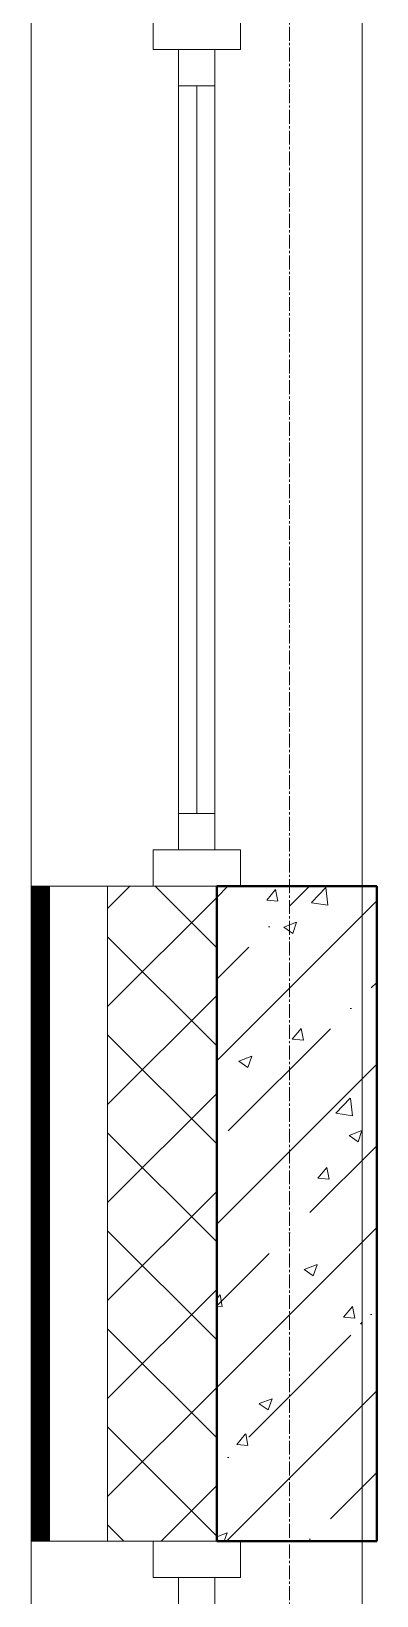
# Model space of a CAD drawing. Header units: millimetres. Extents: x 470010 to 1231400, y -134005 to 421770.
# Drawn here: x 508699 to 509174, y -103077 to -100927 of the extents above; entities that cross this region are included whole.
import ezdxf

# ---------------------------------------------------------------- set-up
doc = ezdxf.new("R2010")
doc.units = ezdxf.units.MM
doc.linetypes.add('CENTER2', pattern=[28.575, 19.05, -3.175, 3.175, -3.175])
doc.linetypes.add('HIDDEN2', pattern=[4.7625, 3.175, -1.5875])
for name, color, linetype, lineweight in [('A-Wall_Материал_Газоблок_Контур', 250, 'Continuous', 0), ('АР_Колонны', 70, 'Continuous', 30), ('АР_Окна', 4, 'Continuous', 5), ('АР_Стены ЖБ', 7, 'Continuous', 35), ('АР_Стены ПЕНОблок', 52, 'Continuous', 20), ('АР_Тонкая', 254, 'Continuous', 5), ('АР_Утеплитель', 31, 'Continuous', 0), ('АР_Штриховка', 8, 'Continuous', 0)]:
    doc.layers.add(name, color=color, linetype=linetype, lineweight=lineweight)
doc.layers.add('АР_Оси_РД_100', color=7, linetype='Continuous', lineweight=0, true_color=0x525252)

msp = doc.modelspace()

# ---------------------------------------------------------------- hatches: boundary and pattern name
at = {"layer": 'АР_Штриховка', "linetype": 'Continuous', "lineweight": 5, "true_color": 0x000000}
h = msp.add_hatch(dxfattribs=at)
h.set_pattern_fill('ANSI35', color=18, scale=25, style=0)
h.set_pattern_definition([(45, (509053.93, -143101.69), (-112.2532, 112.2532), []), (45, (509166.19, -143101.69), (-112.2532, 112.2532), [198.4375, -39.6875, 0, -39.6875])])
h.paths.add_polyline_path([(508953.932, -103001.687), (509173.932, -103001.687), (509173.932, -102101.687), (508953.932, -102101.687)], flags=0)

# ---------------------------------------------------------------- linework, layer by layer
at = {"layer": 'A-Wall_Материал_Газоблок_Контур', "color": 18, "linetype": 'Continuous', "lineweight": 0, "true_color": 0x000000}
for p, q in [((508698.932, -100901.687), (508698.932, -102101.687)), ((509153.932, -102101.687), (509153.932, -100901.687)), ((508698.932, -103001.687), (508698.932, -106301.687)), ((509153.932, -106301.687), (509153.932, -103001.687))]:
    msp.add_line(p, q, dxfattribs=at)
at = {"layer": 'АР_Колонны', "color": 18, "linetype": 'HIDDEN2', "lineweight": 25, "true_color": 0x000000}
for p, q in [((508953.932, -102101.687), (509173.932, -102101.687)), ((508953.932, -103001.687), (508953.932, -102101.687)), ((509173.932, -102101.687), (509173.932, -103001.687)), ((509173.932, -103001.687), (508953.932, -103001.687))]:
    msp.add_line(p, q, dxfattribs=at)
at = {"layer": 'АР_Колонны', "color": 18, "linetype": 'Continuous', "lineweight": 30, "true_color": 0x000000}
for p, q in [((509173.932, -102101.687), (508953.932, -102101.687)), ((508953.932, -102101.687), (508953.932, -103001.687)), ((509173.932, -103001.687), (509173.932, -102101.687)), ((508953.932, -103001.687), (509173.932, -103001.687))]:
    msp.add_line(p, q, dxfattribs=at)
at = {"layer": 'АР_Окна', "color": 18, "linetype": 'Continuous', "lineweight": 5, "true_color": 0x000000}
for p, q in [((508698.932, -100901.687), (508698.932, -102101.687)), ((509153.932, -100901.687), (509153.932, -102101.687)), ((508901.432, -101001.687), (508951.432, -101001.687)), ((508926.432, -101001.687), (508926.432, -102001.687)), ((508901.432, -102001.687), (508951.432, -102001.687)), ((508698.932, -103001.687), (508698.932, -106301.687)), ((509153.932, -103001.687), (509153.932, -106301.687))]:
    msp.add_line(p, q, dxfattribs=at)
for points in [[(508986.432, -100951.687), (508986.432, -100901.687), (508866.432, -100901.687), (508866.432, -100951.687)], [(508901.432, -100951.687), (508951.432, -100951.687), (508951.432, -102051.687), (508901.432, -102051.687)], [(508986.432, -102051.687), (508986.432, -102101.687), (508866.432, -102101.687), (508866.432, -102051.687)], [(508986.432, -103051.687), (508986.432, -103001.687), (508866.432, -103001.687), (508866.432, -103051.687)], [(508901.432, -103051.687), (508951.432, -103051.687), (508951.432, -106251.687), (508901.432, -106251.687)]]:
    msp.add_lwpolyline(points, close=True, dxfattribs=at)
at = {"layer": 'АР_Оси_РД_100', "linetype": 'CENTER2'}
msp.add_line((509053.933, -133315.052), (509053.933, -98801.687), dxfattribs=at)
at = {"layer": 'АР_Стены ЖБ', "color": 18, "linetype": 'Continuous', "lineweight": 40, "true_color": 0x000000}
for p, q in [((509173.932, -102101.687), (508953.932, -102101.687)), ((508953.932, -102101.687), (508953.932, -103001.687)), ((509173.932, -103001.687), (509173.932, -102101.687)), ((508953.932, -103001.687), (509173.932, -103001.687))]:
    msp.add_line(p, q, dxfattribs=at)
at = {"layer": 'АР_Стены ПЕНОблок', "color": 18, "linetype": 'Continuous', "lineweight": 20, "true_color": 0x000000}
for p, q in [((509153.932, -102101.687), (508953.932, -102101.687)), ((508953.932, -102101.687), (508953.932, -103001.687)), ((509153.932, -103001.687), (509153.932, -102101.687)), ((508953.932, -103001.687), (509153.932, -103001.687))]:
    msp.add_line(p, q, dxfattribs=at)
at = {"layer": 'АР_Тонкая', "color": 18, "linetype": 'Continuous', "lineweight": 5, "true_color": 0x000000}
for p, q in [((508723.932, -102101.687), (508698.932, -102101.687)), ((508698.932, -102101.687), (508698.932, -103001.687)), ((508803.932, -102101.687), (508723.932, -102101.687)), ((508723.932, -102101.687), (508723.932, -103001.687)), ((508723.932, -103001.687), (508723.932, -102101.687)), ((508803.932, -103001.687), (508803.932, -102101.687)), ((508698.932, -103001.687), (508723.932, -103001.687)), ((508723.932, -103001.687), (508803.932, -103001.687))]:
    msp.add_line(p, q, dxfattribs=at)
at = {"layer": 'АР_Утеплитель', "color": 18, "linetype": 'Continuous', "lineweight": 0, "true_color": 0x000000}
for p, q in [((508953.932, -102101.687), (508803.932, -102101.687)), ((508803.932, -102101.687), (508803.932, -103001.687)), ((508953.932, -103001.687), (508953.932, -102101.687)), ((508803.932, -103001.687), (508953.932, -103001.687))]:
    msp.add_line(p, q, dxfattribs=at)
at = {"layer": 'АР_Штриховка', "color": 18, "linetype": 'Continuous', "lineweight": 0, "true_color": 0x000000}
for p, q in [((508698.932, -102102.687), (508723.932, -102102.687)), ((508803.932, -102132.311), (508834.557, -102101.687)), ((508953.932, -102186.423), (508869.196, -102101.687)), ((508698.932, -102103.687), (508723.932, -102103.687)), ((508698.932, -102104.687), (508723.932, -102104.687)), ((508698.932, -102105.687), (508723.932, -102105.687)), ((508698.932, -102106.687), (508723.932, -102106.687)), ((508698.932, -102107.687), (508723.932, -102107.687)), ((508698.932, -102108.687), (508723.932, -102108.687)), ((508698.932, -102109.687), (508723.932, -102109.687)), ((508698.932, -102110.687), (508723.932, -102110.687)), ((508698.932, -102111.687), (508723.932, -102111.687)), ((508698.932, -102112.687), (508723.932, -102112.687)), ((508698.932, -102113.687), (508723.932, -102113.687)), ((508698.932, -102114.687), (508723.932, -102114.687)), ((508698.932, -102115.687), (508723.932, -102115.687)), ((508698.932, -102116.687), (508723.932, -102116.687)), ((508698.932, -102117.687), (508723.932, -102117.687)), ((508698.932, -102118.687), (508723.932, -102118.687)), ((508698.932, -102119.687), (508723.932, -102119.687)), ((508698.932, -102120.687), (508723.932, -102120.687)), ((508698.932, -102121.687), (508723.932, -102121.687)), ((508698.932, -102122.687), (508723.932, -102122.687)), ((508698.932, -102123.687), (508723.932, -102123.687)), ((508698.932, -102124.687), (508723.932, -102124.687)), ((508803.932, -102267.015), (508953.932, -102117.015)), ((509022.623, -102120.736), (509034.868, -102106.143)), ((509022.623, -102120.736), (509037.805, -102122.065)), ((509037.902, -102122.047), (509034.966, -102106.125)), ((509084.169, -102124.192), (509103.952, -102103.573)), ((509084.187, -102124.231), (509106.777, -102127.735)), ((509106.784, -102127.692), (509103.977, -102103.57)), ((508698.932, -102125.687), (508723.932, -102125.687)), ((508698.932, -102126.687), (508723.932, -102126.687)), ((508698.932, -102127.687), (508723.932, -102127.687)), ((508698.932, -102128.687), (508723.932, -102128.687)), ((508698.932, -102129.687), (508723.932, -102129.687)), ((508698.932, -102130.687), (508723.932, -102130.687)), ((508698.932, -102131.687), (508723.932, -102131.687)), ((508698.932, -102132.687), (508723.932, -102132.687)), ((508698.932, -102133.687), (508723.932, -102133.687)), ((508698.932, -102134.687), (508723.932, -102134.687)), ((508698.932, -102135.687), (508723.932, -102135.687)), ((508698.932, -102136.687), (508723.932, -102136.687)), ((508698.932, -102137.687), (508723.932, -102137.687)), ((508698.932, -102138.687), (508723.932, -102138.687)), ((508698.932, -102139.687), (508723.932, -102139.687)), ((508698.932, -102140.687), (508723.932, -102140.687)), ((508698.932, -102141.687), (508723.932, -102141.687)), ((508698.932, -102142.687), (508723.932, -102142.687)), ((508698.932, -102143.687), (508723.932, -102143.687)), ((508698.932, -102144.687), (508723.932, -102144.687)), ((508698.932, -102145.687), (508723.932, -102145.687)), ((508698.932, -102146.687), (508723.932, -102146.687)), ((508698.932, -102147.687), (508723.932, -102147.687)), ((508698.932, -102148.687), (508723.932, -102148.687)), ((508698.932, -102149.687), (508723.932, -102149.687)), ((508698.932, -102150.687), (508723.932, -102150.687)), ((508698.932, -102151.687), (508723.932, -102151.687)), ((508698.932, -102152.687), (508723.932, -102152.687)), ((508698.932, -102153.687), (508723.932, -102153.687)), ((508698.932, -102154.687), (508723.932, -102154.687)), ((508698.932, -102155.687), (508723.932, -102155.687)), ((508698.932, -102156.687), (508723.932, -102156.687)), ((508698.932, -102157.687), (508723.932, -102157.687)), ((508698.932, -102158.687), (508723.932, -102158.687)), ((508698.932, -102159.687), (508723.932, -102159.687)), ((508698.932, -102160.687), (508723.932, -102160.687)), ((508698.932, -102161.687), (508723.932, -102161.687)), ((508698.932, -102162.687), (508723.932, -102162.687)), ((508698.932, -102163.687), (508723.932, -102163.687)), ((508698.932, -102164.687), (508723.932, -102164.687)), ((508698.932, -102165.687), (508723.932, -102165.687)), ((508698.932, -102166.687), (508723.932, -102166.687)), ((508698.932, -102167.687), (508723.932, -102167.687)), ((509046.035, -102157.94), (509058.669, -102166.462)), ((509046.046, -102157.914), (509063.831, -102151.087)), ((509058.673, -102166.464), (509063.823, -102151.115)), ((508698.932, -102168.687), (508723.932, -102168.687)), ((508698.932, -102169.687), (508723.932, -102169.687)), ((508698.932, -102170.687), (508723.932, -102170.687)), ((508698.932, -102171.687), (508723.932, -102171.687)), ((508698.932, -102172.687), (508723.932, -102172.687)), ((508698.932, -102173.687), (508723.932, -102173.687)), ((508698.932, -102174.687), (508723.932, -102174.687)), ((508698.932, -102175.687), (508723.932, -102175.687)), ((508698.932, -102176.687), (508723.932, -102176.687)), ((508698.932, -102177.687), (508723.932, -102177.687)), ((508698.932, -102178.687), (508723.932, -102178.687)), ((508698.932, -102179.687), (508723.932, -102179.687)), ((508698.932, -102180.687), (508723.932, -102180.687)), ((508698.932, -102181.687), (508723.932, -102181.687)), ((508698.932, -102182.687), (508723.932, -102182.687)), ((508698.932, -102183.687), (508723.932, -102183.687)), ((508698.932, -102184.687), (508723.932, -102184.687)), ((508698.932, -102185.687), (508723.932, -102185.687)), ((508698.932, -102186.687), (508723.932, -102186.687)), ((508698.932, -102187.687), (508723.932, -102187.687)), ((508698.932, -102188.687), (508723.932, -102188.687)), ((508953.932, -102321.127), (508803.932, -102171.127)), ((508698.932, -102189.687), (508723.932, -102189.687)), ((508698.932, -102190.687), (508723.932, -102190.687)), ((508698.932, -102191.687), (508723.932, -102191.687)), ((508698.932, -102192.687), (508723.932, -102192.687)), ((508698.932, -102193.687), (508723.932, -102193.687)), ((508698.932, -102194.687), (508723.932, -102194.687)), ((508698.932, -102195.687), (508723.932, -102195.687)), ((508698.932, -102196.687), (508723.932, -102196.687)), ((508698.932, -102197.687), (508723.932, -102197.687)), ((508698.932, -102198.687), (508723.932, -102198.687)), ((508698.932, -102199.687), (508723.932, -102199.687)), ((508698.932, -102200.687), (508723.932, -102200.687)), ((508698.932, -102201.687), (508723.932, -102201.687)), ((508698.932, -102202.687), (508723.932, -102202.687)), ((508698.932, -102203.687), (508723.932, -102203.687)), ((508698.932, -102204.687), (508723.932, -102204.687)), ((508698.932, -102205.687), (508723.932, -102205.687)), ((508698.932, -102206.687), (508723.932, -102206.687)), ((508698.932, -102207.687), (508723.932, -102207.687)), ((508698.932, -102208.687), (508723.932, -102208.687)), ((508698.932, -102209.687), (508723.932, -102209.687)), ((508698.932, -102210.687), (508723.932, -102210.687)), ((508698.932, -102211.687), (508723.932, -102211.687)), ((508698.932, -102212.687), (508723.932, -102212.687)), ((508698.932, -102213.687), (508723.932, -102213.687)), ((508698.932, -102214.687), (508723.932, -102214.687)), ((508698.932, -102215.687), (508723.932, -102215.687)), ((508698.932, -102216.687), (508723.932, -102216.687)), ((508698.932, -102217.687), (508723.932, -102217.687)), ((508698.932, -102218.687), (508723.932, -102218.687)), ((508698.932, -102219.687), (508723.932, -102219.687)), ((508698.932, -102220.687), (508723.932, -102220.687)), ((508698.932, -102221.687), (508723.932, -102221.687)), ((508698.932, -102222.687), (508723.932, -102222.687)), ((508698.932, -102223.687), (508723.932, -102223.687)), ((508698.932, -102224.687), (508723.932, -102224.687)), ((508698.932, -102225.687), (508723.932, -102225.687)), ((508698.932, -102226.687), (508723.932, -102226.687)), ((508698.932, -102227.687), (508723.932, -102227.687)), ((508698.932, -102228.687), (508723.932, -102228.687)), ((508698.932, -102229.687), (508723.932, -102229.687)), ((508698.932, -102230.687), (508723.932, -102230.687)), ((508698.932, -102231.687), (508723.932, -102231.687)), ((508698.932, -102232.687), (508723.932, -102232.687)), ((508698.932, -102233.687), (508723.932, -102233.687)), ((508698.932, -102234.687), (508723.932, -102234.687)), ((508698.932, -102235.687), (508723.932, -102235.687)), ((508698.932, -102236.687), (508723.932, -102236.687)), ((508698.932, -102237.687), (508723.932, -102237.687)), ((508698.932, -102238.687), (508723.932, -102238.687)), ((508698.932, -102239.687), (508723.932, -102239.687)), ((508698.932, -102240.687), (508723.932, -102240.687)), ((508698.932, -102241.687), (508723.932, -102241.687)), ((508698.932, -102242.687), (508723.932, -102242.687)), ((508698.932, -102243.687), (508723.932, -102243.687)), ((508698.932, -102244.687), (508723.932, -102244.687)), ((508698.932, -102245.687), (508723.932, -102245.687)), ((508698.932, -102246.687), (508723.932, -102246.687)), ((508698.932, -102247.687), (508723.932, -102247.687)), ((508698.932, -102248.687), (508723.932, -102248.687)), ((508698.932, -102249.687), (508723.932, -102249.687)), ((508698.932, -102250.687), (508723.932, -102250.687)), ((508698.932, -102251.687), (508723.932, -102251.687)), ((508698.932, -102252.687), (508723.932, -102252.687)), ((508698.932, -102253.687), (508723.932, -102253.687)), ((508803.932, -102401.719), (508953.932, -102251.719)), ((508698.932, -102254.687), (508723.932, -102254.687)), ((508698.932, -102255.687), (508723.932, -102255.687)), ((508698.932, -102256.687), (508723.932, -102256.687)), ((508698.932, -102257.687), (508723.932, -102257.687)), ((508698.932, -102258.687), (508723.932, -102258.687)), ((508698.932, -102259.687), (508723.932, -102259.687)), ((508698.932, -102260.687), (508723.932, -102260.687)), ((508698.932, -102261.687), (508723.932, -102261.687)), ((508698.932, -102262.687), (508723.932, -102262.687)), ((508698.932, -102263.687), (508723.932, -102263.687)), ((508698.932, -102264.687), (508723.932, -102264.687)), ((508698.932, -102265.687), (508723.932, -102265.687)), ((508698.932, -102266.687), (508723.932, -102266.687)), ((508698.932, -102267.687), (508723.932, -102267.687)), ((508698.932, -102268.687), (508723.932, -102268.687)), ((508698.932, -102269.687), (508723.932, -102269.687)), ((508698.932, -102270.687), (508723.932, -102270.687)), ((508698.932, -102271.687), (508723.932, -102271.687)), ((508698.932, -102272.687), (508723.932, -102272.687)), ((508698.932, -102273.687), (508723.932, -102273.687)), ((508698.932, -102274.687), (508723.932, -102274.687)), ((508698.932, -102275.687), (508723.932, -102275.687)), ((508698.932, -102276.687), (508723.932, -102276.687)), ((508698.932, -102277.687), (508723.932, -102277.687)), ((508698.932, -102278.687), (508723.932, -102278.687)), ((508698.932, -102279.687), (508723.932, -102279.687)), ((508698.932, -102280.687), (508723.932, -102280.687)), ((508698.932, -102281.687), (508723.932, -102281.687)), ((508698.932, -102282.687), (508723.932, -102282.687)), ((508698.932, -102283.687), (508723.932, -102283.687)), ((508698.932, -102284.687), (508723.932, -102284.687)), ((508698.932, -102285.687), (508723.932, -102285.687)), ((508698.932, -102286.687), (508723.932, -102286.687)), ((508698.932, -102287.687), (508723.932, -102287.687)), ((508698.932, -102288.687), (508723.932, -102288.687)), ((508698.932, -102289.687), (508723.932, -102289.687)), ((508698.932, -102290.687), (508723.932, -102290.687)), ((508698.932, -102291.687), (508723.932, -102291.687)), ((508698.932, -102292.687), (508723.932, -102292.687)), ((508698.932, -102293.687), (508723.932, -102293.687)), ((508698.932, -102294.687), (508723.932, -102294.687)), ((508698.932, -102295.687), (508723.932, -102295.687)), ((508698.932, -102296.687), (508723.932, -102296.687)), ((508698.932, -102297.687), (508723.932, -102297.687)), ((508698.932, -102298.687), (508723.932, -102298.687)), ((508698.932, -102299.687), (508723.932, -102299.687)), ((508698.932, -102300.687), (508723.932, -102300.687)), ((508698.932, -102301.687), (508723.932, -102301.687)), ((508698.932, -102302.687), (508723.932, -102302.687)), ((508698.932, -102303.687), (508723.932, -102303.687)), ((508698.932, -102304.687), (508723.932, -102304.687)), ((508698.932, -102305.687), (508723.932, -102305.687)), ((508698.932, -102306.687), (508723.932, -102306.687)), ((508698.932, -102307.687), (508723.932, -102307.687)), ((508698.932, -102308.687), (508723.932, -102308.687)), ((508698.932, -102309.687), (508723.932, -102309.687)), ((508698.932, -102310.687), (508723.932, -102310.687)), ((508698.932, -102311.687), (508723.932, -102311.687)), ((508698.932, -102312.687), (508723.932, -102312.687)), ((508698.932, -102313.687), (508723.932, -102313.687)), ((508698.932, -102314.687), (508723.932, -102314.687)), ((508698.932, -102315.687), (508723.932, -102315.687)), ((508698.932, -102316.687), (508723.932, -102316.687)), ((508698.932, -102317.687), (508723.932, -102317.687)), ((508953.932, -102455.83), (508803.932, -102305.83)), ((509057.866, -102311.793), (509070.111, -102297.2)), ((509057.866, -102311.793), (509073.048, -102313.122)), ((509073.145, -102313.104), (509070.208, -102297.182)), ((508698.932, -102318.687), (508723.932, -102318.687)), ((508698.932, -102319.687), (508723.932, -102319.687)), ((508698.932, -102320.687), (508723.932, -102320.687)), ((508698.932, -102321.687), (508723.932, -102321.687)), ((508698.932, -102322.687), (508723.932, -102322.687)), ((508698.932, -102323.687), (508723.932, -102323.687)), ((508698.932, -102324.687), (508723.932, -102324.687)), ((508698.932, -102325.687), (508723.932, -102325.687)), ((508698.932, -102326.687), (508723.932, -102326.687)), ((508698.932, -102327.687), (508723.932, -102327.687)), ((508698.932, -102328.687), (508723.932, -102328.687)), ((508698.932, -102329.687), (508723.932, -102329.687)), ((508698.932, -102330.687), (508723.932, -102330.687)), ((508698.932, -102331.687), (508723.932, -102331.687)), ((508698.932, -102332.687), (508723.932, -102332.687)), ((508698.932, -102333.687), (508723.932, -102333.687)), ((508698.932, -102334.687), (508723.932, -102334.687)), ((508698.932, -102335.687), (508723.932, -102335.687)), ((508698.932, -102336.687), (508723.932, -102336.687)), ((508698.932, -102337.687), (508723.932, -102337.687)), ((508698.932, -102338.687), (508723.932, -102338.687)), ((508698.932, -102339.687), (508723.932, -102339.687)), ((508984.244, -102342.102), (509002.029, -102335.275)), ((508996.871, -102350.652), (509002.021, -102335.303)), ((508698.932, -102340.687), (508723.932, -102340.687)), ((508698.932, -102341.687), (508723.932, -102341.687)), ((508698.932, -102342.687), (508723.932, -102342.687)), ((508698.932, -102343.687), (508723.932, -102343.687)), ((508698.932, -102344.687), (508723.932, -102344.687)), ((508698.932, -102345.687), (508723.932, -102345.687)), ((508698.932, -102346.687), (508723.932, -102346.687)), ((508698.932, -102347.687), (508723.932, -102347.687)), ((508698.932, -102348.687), (508723.932, -102348.687)), ((508698.932, -102349.687), (508723.932, -102349.687)), ((508698.932, -102350.687), (508723.932, -102350.687)), ((508698.932, -102351.687), (508723.932, -102351.687)), ((508698.932, -102352.687), (508723.932, -102352.687)), ((508698.932, -102353.687), (508723.932, -102353.687)), ((508698.932, -102354.687), (508723.932, -102354.687)), ((508698.932, -102355.687), (508723.932, -102355.687)), ((508698.932, -102356.687), (508723.932, -102356.687)), ((508698.932, -102357.687), (508723.932, -102357.687)), ((508698.932, -102358.687), (508723.932, -102358.687)), ((508698.932, -102359.687), (508723.932, -102359.687)), ((508698.932, -102360.687), (508723.932, -102360.687)), ((508984.233, -102342.128), (508996.867, -102350.65)), ((508698.932, -102361.687), (508723.932, -102361.687)), ((508698.932, -102362.687), (508723.932, -102362.687)), ((508698.932, -102363.687), (508723.932, -102363.687)), ((508698.932, -102364.687), (508723.932, -102364.687)), ((508698.932, -102365.687), (508723.932, -102365.687)), ((508698.932, -102366.687), (508723.932, -102366.687)), ((508698.932, -102367.687), (508723.932, -102367.687)), ((508698.932, -102368.687), (508723.932, -102368.687)), ((508698.932, -102369.687), (508723.932, -102369.687)), ((508698.932, -102370.687), (508723.932, -102370.687)), ((508698.932, -102371.687), (508723.932, -102371.687)), ((508698.932, -102372.687), (508723.932, -102372.687)), ((508698.932, -102373.687), (508723.932, -102373.687)), ((508698.932, -102374.687), (508723.932, -102374.687)), ((508698.932, -102375.687), (508723.932, -102375.687)), ((508698.932, -102376.687), (508723.932, -102376.687)), ((508698.932, -102377.687), (508723.932, -102377.687)), ((508698.932, -102378.687), (508723.932, -102378.687)), ((508698.932, -102379.687), (508723.932, -102379.687)), ((508698.932, -102380.687), (508723.932, -102380.687)), ((508698.932, -102381.687), (508723.932, -102381.687)), ((508698.932, -102382.687), (508723.932, -102382.687)), ((508698.932, -102383.687), (508723.932, -102383.687)), ((508698.932, -102384.687), (508723.932, -102384.687)), ((508698.932, -102385.687), (508723.932, -102385.687)), ((508698.932, -102386.687), (508723.932, -102386.687)), ((508698.932, -102387.687), (508723.932, -102387.687)), ((508698.932, -102388.687), (508723.932, -102388.687)), ((508698.932, -102389.687), (508723.932, -102389.687)), ((508698.932, -102390.687), (508723.932, -102390.687)), ((508698.932, -102391.687), (508723.932, -102391.687)), ((508698.932, -102392.687), (508723.932, -102392.687)), ((508698.932, -102393.687), (508723.932, -102393.687)), ((508698.932, -102394.687), (508723.932, -102394.687)), ((508698.932, -102395.687), (508723.932, -102395.687)), ((508698.932, -102396.687), (508723.932, -102396.687)), ((508698.932, -102397.687), (508723.932, -102397.687)), ((508698.932, -102398.687), (508723.932, -102398.687)), ((508698.932, -102399.687), (508723.932, -102399.687)), ((508698.932, -102400.687), (508723.932, -102400.687)), ((508698.932, -102401.687), (508723.932, -102401.687)), ((508698.932, -102402.687), (508723.932, -102402.687)), ((508698.932, -102403.687), (508723.932, -102403.687)), ((508803.932, -102536.423), (508953.932, -102386.423)), ((509117.843, -102413.66), (509137.627, -102393.041)), ((509140.458, -102417.161), (509137.652, -102393.038)), ((508698.932, -102404.687), (508723.932, -102404.687)), ((508698.932, -102405.687), (508723.932, -102405.687)), ((508698.932, -102406.687), (508723.932, -102406.687)), ((508698.932, -102407.687), (508723.932, -102407.687)), ((508698.932, -102408.687), (508723.932, -102408.687)), ((508698.932, -102409.687), (508723.932, -102409.687)), ((508698.932, -102410.687), (508723.932, -102410.687)), ((508698.932, -102411.687), (508723.932, -102411.687)), ((508698.932, -102412.687), (508723.932, -102412.687)), ((508698.932, -102413.687), (508723.932, -102413.687)), ((508698.932, -102414.687), (508723.932, -102414.687)), ((508698.932, -102415.687), (508723.932, -102415.687)), ((508698.932, -102416.687), (508723.932, -102416.687)), ((508698.932, -102417.687), (508723.932, -102417.687)), ((508698.932, -102418.687), (508723.932, -102418.687)), ((508698.932, -102419.687), (508723.932, -102419.687)), ((508698.932, -102420.687), (508723.932, -102420.687)), ((508698.932, -102421.687), (508723.932, -102421.687)), ((508698.932, -102422.687), (508723.932, -102422.687)), ((508698.932, -102423.687), (508723.932, -102423.687)), ((508698.932, -102424.687), (508723.932, -102424.687)), ((508698.932, -102425.687), (508723.932, -102425.687)), ((509117.862, -102413.699), (509140.452, -102417.203)), ((508698.932, -102426.687), (508723.932, -102426.687)), ((508698.932, -102427.687), (508723.932, -102427.687)), ((508698.932, -102428.687), (508723.932, -102428.687)), ((508698.932, -102429.687), (508723.932, -102429.687)), ((508698.932, -102430.687), (508723.932, -102430.687)), ((508698.932, -102431.687), (508723.932, -102431.687)), ((508698.932, -102432.687), (508723.932, -102432.687)), ((508698.932, -102433.687), (508723.932, -102433.687)), ((508698.932, -102434.687), (508723.932, -102434.687)), ((508698.932, -102435.687), (508723.932, -102435.687)), ((508698.932, -102436.687), (508723.932, -102436.687)), ((508698.932, -102437.687), (508723.932, -102437.687)), ((508698.932, -102438.687), (508723.932, -102438.687)), ((508698.932, -102439.687), (508723.932, -102439.687)), ((508698.932, -102440.687), (508723.932, -102440.687)), ((508698.932, -102441.687), (508723.932, -102441.687)), ((508698.932, -102442.687), (508723.932, -102442.687)), ((508698.932, -102443.687), (508723.932, -102443.687)), ((508698.932, -102444.687), (508723.932, -102444.687)), ((508698.932, -102445.687), (508723.932, -102445.687)), ((508698.932, -102446.687), (508723.932, -102446.687)), ((508953.932, -102590.534), (508803.932, -102440.534)), ((509135.847, -102444.393), (509148.481, -102452.916)), ((509135.859, -102444.367), (509153.643, -102437.54)), ((509148.485, -102452.917), (509153.635, -102437.568)), ((508698.932, -102447.687), (508723.932, -102447.687)), ((508698.932, -102448.687), (508723.932, -102448.687)), ((508698.932, -102449.687), (508723.932, -102449.687)), ((508698.932, -102450.687), (508723.932, -102450.687)), ((508698.932, -102451.687), (508723.932, -102451.687)), ((508698.932, -102452.687), (508723.932, -102452.687)), ((508698.932, -102453.687), (508723.932, -102453.687)), ((508698.932, -102454.687), (508723.932, -102454.687)), ((508698.932, -102455.687), (508723.932, -102455.687)), ((508698.932, -102456.687), (508723.932, -102456.687)), ((508698.932, -102457.687), (508723.932, -102457.687)), ((508698.932, -102458.687), (508723.932, -102458.687)), ((508698.932, -102459.687), (508723.932, -102459.687)), ((508698.932, -102460.687), (508723.932, -102460.687)), ((508698.932, -102461.687), (508723.932, -102461.687)), ((508698.932, -102462.687), (508723.932, -102462.687)), ((508698.932, -102463.687), (508723.932, -102463.687)), ((508698.932, -102464.687), (508723.932, -102464.687)), ((508698.932, -102465.687), (508723.932, -102465.687)), ((508698.932, -102466.687), (508723.932, -102466.687)), ((508698.932, -102467.687), (508723.932, -102467.687)), ((508698.932, -102468.687), (508723.932, -102468.687)), ((508698.932, -102469.687), (508723.932, -102469.687)), ((508698.932, -102470.687), (508723.932, -102470.687)), ((508698.932, -102471.687), (508723.932, -102471.687)), ((508698.932, -102472.687), (508723.932, -102472.687)), ((508698.932, -102473.687), (508723.932, -102473.687)), ((508698.932, -102474.687), (508723.932, -102474.687)), ((508698.932, -102475.687), (508723.932, -102475.687)), ((508698.932, -102476.687), (508723.932, -102476.687)), ((508698.932, -102477.687), (508723.932, -102477.687)), ((508698.932, -102478.687), (508723.932, -102478.687)), ((508698.932, -102479.687), (508723.932, -102479.687)), ((508698.932, -102480.687), (508723.932, -102480.687)), ((508698.932, -102481.687), (508723.932, -102481.687)), ((508698.932, -102482.687), (508723.932, -102482.687)), ((508698.932, -102483.687), (508723.932, -102483.687)), ((508698.932, -102484.687), (508723.932, -102484.687)), ((508698.932, -102485.687), (508723.932, -102485.687)), ((508698.932, -102486.687), (508723.932, -102486.687)), ((508698.932, -102487.687), (508723.932, -102487.687)), ((508698.932, -102488.687), (508723.932, -102488.687)), ((508698.932, -102489.687), (508723.932, -102489.687)), ((509093.109, -102502.85), (509105.355, -102488.257)), ((509108.388, -102504.161), (509105.451, -102488.239)), ((508698.932, -102490.687), (508723.932, -102490.687)), ((508698.932, -102491.687), (508723.932, -102491.687)), ((508698.932, -102492.687), (508723.932, -102492.687)), ((508698.932, -102493.687), (508723.932, -102493.687)), ((508698.932, -102494.687), (508723.932, -102494.687)), ((508698.932, -102495.687), (508723.932, -102495.687)), ((508698.932, -102496.687), (508723.932, -102496.687)), ((508698.932, -102497.687), (508723.932, -102497.687)), ((508698.932, -102498.687), (508723.932, -102498.687)), ((508698.932, -102499.687), (508723.932, -102499.687)), ((508698.932, -102500.687), (508723.932, -102500.687)), ((508698.932, -102501.687), (508723.932, -102501.687)), ((508698.932, -102502.687), (508723.932, -102502.687)), ((508698.932, -102503.687), (508723.932, -102503.687)), ((508698.932, -102504.687), (508723.932, -102504.687)), ((508698.932, -102505.687), (508723.932, -102505.687)), ((508698.932, -102506.687), (508723.932, -102506.687)), ((508698.932, -102507.687), (508723.932, -102507.687)), ((508698.932, -102508.687), (508723.932, -102508.687)), ((508698.932, -102509.687), (508723.932, -102509.687)), ((508698.932, -102510.687), (508723.932, -102510.687)), ((508698.932, -102511.687), (508723.932, -102511.687)), ((509093.109, -102502.85), (509108.291, -102504.178)), ((508698.932, -102512.687), (508723.932, -102512.687)), ((508698.932, -102513.687), (508723.932, -102513.687)), ((508698.932, -102514.687), (508723.932, -102514.687)), ((508698.932, -102515.687), (508723.932, -102515.687)), ((508698.932, -102516.687), (508723.932, -102516.687)), ((508698.932, -102517.687), (508723.932, -102517.687)), ((508698.932, -102518.687), (508723.932, -102518.687)), ((508698.932, -102519.687), (508723.932, -102519.687)), ((508698.932, -102520.687), (508723.932, -102520.687)), ((508698.932, -102521.687), (508723.932, -102521.687)), ((508698.932, -102522.687), (508723.932, -102522.687)), ((508698.932, -102523.687), (508723.932, -102523.687)), ((508698.932, -102524.687), (508723.932, -102524.687)), ((508698.932, -102525.687), (508723.932, -102525.687)), ((508698.932, -102526.687), (508723.932, -102526.687)), ((508698.932, -102527.687), (508723.932, -102527.687)), ((508698.932, -102528.687), (508723.932, -102528.687)), ((508698.932, -102529.687), (508723.932, -102529.687)), ((508698.932, -102530.687), (508723.932, -102530.687)), ((508698.932, -102531.687), (508723.932, -102531.687)), ((508698.932, -102532.687), (508723.932, -102532.687)), ((508803.932, -102671.127), (508953.932, -102521.127)), ((508698.932, -102533.687), (508723.932, -102533.687)), ((508698.932, -102534.687), (508723.932, -102534.687)), ((508698.932, -102535.687), (508723.932, -102535.687)), ((508698.932, -102536.687), (508723.932, -102536.687)), ((508698.932, -102537.687), (508723.932, -102537.687)), ((508698.932, -102538.687), (508723.932, -102538.687)), ((508698.932, -102539.687), (508723.932, -102539.687)), ((508698.932, -102540.687), (508723.932, -102540.687)), ((508698.932, -102541.687), (508723.932, -102541.687)), ((508698.932, -102542.687), (508723.932, -102542.687)), ((508698.932, -102543.687), (508723.932, -102543.687)), ((508698.932, -102544.687), (508723.932, -102544.687)), ((508698.932, -102545.687), (508723.932, -102545.687)), ((508698.932, -102546.687), (508723.932, -102546.687)), ((508698.932, -102547.687), (508723.932, -102547.687)), ((508698.932, -102548.687), (508723.932, -102548.687)), ((508698.932, -102549.687), (508723.932, -102549.687)), ((508698.932, -102550.687), (508723.932, -102550.687)), ((508698.932, -102551.687), (508723.932, -102551.687)), ((508698.932, -102552.687), (508723.932, -102552.687)), ((508698.932, -102553.687), (508723.932, -102553.687)), ((508698.932, -102554.687), (508723.932, -102554.687)), ((508698.932, -102555.687), (508723.932, -102555.687)), ((508698.932, -102556.687), (508723.932, -102556.687)), ((508698.932, -102557.687), (508723.932, -102557.687)), ((508698.932, -102558.687), (508723.932, -102558.687)), ((508698.932, -102559.687), (508723.932, -102559.687)), ((508698.932, -102560.687), (508723.932, -102560.687)), ((508698.932, -102561.687), (508723.932, -102561.687)), ((508698.932, -102562.687), (508723.932, -102562.687)), ((508698.932, -102563.687), (508723.932, -102563.687)), ((508698.932, -102564.687), (508723.932, -102564.687)), ((508698.932, -102565.687), (508723.932, -102565.687)), ((508698.932, -102566.687), (508723.932, -102566.687)), ((508698.932, -102567.687), (508723.932, -102567.687)), ((508698.932, -102568.687), (508723.932, -102568.687)), ((508698.932, -102569.687), (508723.932, -102569.687)), ((508698.932, -102570.687), (508723.932, -102570.687)), ((508698.932, -102571.687), (508723.932, -102571.687)), ((508698.932, -102572.687), (508723.932, -102572.687)), ((508698.932, -102573.687), (508723.932, -102573.687)), ((508698.932, -102574.687), (508723.932, -102574.687)), ((508698.932, -102575.687), (508723.932, -102575.687)), ((508953.932, -102725.238), (508803.932, -102575.238)), ((508698.932, -102576.687), (508723.932, -102576.687)), ((508698.932, -102577.687), (508723.932, -102577.687)), ((508698.932, -102578.687), (508723.932, -102578.687)), ((508698.932, -102579.687), (508723.932, -102579.687)), ((508698.932, -102580.687), (508723.932, -102580.687)), ((508698.932, -102581.687), (508723.932, -102581.687)), ((508698.932, -102582.687), (508723.932, -102582.687)), ((508698.932, -102583.687), (508723.932, -102583.687)), ((508698.932, -102584.687), (508723.932, -102584.687)), ((508698.932, -102585.687), (508723.932, -102585.687)), ((508698.932, -102586.687), (508723.932, -102586.687)), ((508698.932, -102587.687), (508723.932, -102587.687)), ((508698.932, -102588.687), (508723.932, -102588.687)), ((508698.932, -102589.687), (508723.932, -102589.687)), ((508698.932, -102590.687), (508723.932, -102590.687)), ((508698.932, -102591.687), (508723.932, -102591.687)), ((508698.932, -102592.687), (508723.932, -102592.687)), ((508698.932, -102593.687), (508723.932, -102593.687)), ((508698.932, -102594.687), (508723.932, -102594.687)), ((508698.932, -102595.687), (508723.932, -102595.687)), ((508698.932, -102596.687), (508723.932, -102596.687)), ((508698.932, -102597.687), (508723.932, -102597.687)), ((508698.932, -102598.687), (508723.932, -102598.687)), ((508698.932, -102599.687), (508723.932, -102599.687)), ((508698.932, -102600.687), (508723.932, -102600.687)), ((508698.932, -102601.687), (508723.932, -102601.687)), ((508698.932, -102602.687), (508723.932, -102602.687)), ((508698.932, -102603.687), (508723.932, -102603.687)), ((508698.932, -102604.687), (508723.932, -102604.687)), ((508698.932, -102605.687), (508723.932, -102605.687)), ((508698.932, -102606.687), (508723.932, -102606.687)), ((508698.932, -102607.687), (508723.932, -102607.687)), ((508698.932, -102608.687), (508723.932, -102608.687)), ((508698.932, -102609.687), (508723.932, -102609.687)), ((508698.932, -102610.687), (508723.932, -102610.687)), ((508698.932, -102611.687), (508723.932, -102611.687)), ((508698.932, -102612.687), (508723.932, -102612.687)), ((508698.932, -102613.687), (508723.932, -102613.687)), ((508698.932, -102614.687), (508723.932, -102614.687)), ((508698.932, -102615.687), (508723.932, -102615.687)), ((508698.932, -102616.687), (508723.932, -102616.687)), ((508698.932, -102617.687), (508723.932, -102617.687)), ((508698.932, -102618.687), (508723.932, -102618.687)), ((508698.932, -102619.687), (508723.932, -102619.687)), ((508698.932, -102620.687), (508723.932, -102620.687)), ((508698.932, -102621.687), (508723.932, -102621.687)), ((508698.932, -102622.687), (508723.932, -102622.687)), ((508698.932, -102623.687), (508723.932, -102623.687)), ((508698.932, -102624.687), (508723.932, -102624.687)), ((508698.932, -102625.687), (508723.932, -102625.687)), ((508698.932, -102626.687), (508723.932, -102626.687)), ((508698.932, -102627.687), (508723.932, -102627.687)), ((508698.932, -102628.687), (508723.932, -102628.687)), ((508698.932, -102629.687), (508723.932, -102629.687)), ((508698.932, -102630.687), (508723.932, -102630.687)), ((508698.932, -102631.687), (508723.932, -102631.687)), ((508698.932, -102632.687), (508723.932, -102632.687)), ((508698.932, -102633.687), (508723.932, -102633.687)), ((508698.932, -102634.687), (508723.932, -102634.687)), ((508698.932, -102635.687), (508723.932, -102635.687)), ((508698.932, -102636.687), (508723.932, -102636.687)), ((508698.932, -102637.687), (508723.932, -102637.687)), ((508698.932, -102638.687), (508723.932, -102638.687)), ((508698.932, -102639.687), (508723.932, -102639.687)), ((508698.932, -102640.687), (508723.932, -102640.687)), ((509074.045, -102628.581), (509086.679, -102637.103)), ((509074.057, -102628.555), (509091.841, -102621.728)), ((509086.683, -102637.105), (509091.833, -102621.756)), ((508698.932, -102641.687), (508723.932, -102641.687)), ((508698.932, -102642.687), (508723.932, -102642.687)), ((508698.932, -102643.687), (508723.932, -102643.687)), ((508698.932, -102644.687), (508723.932, -102644.687)), ((508698.932, -102645.687), (508723.932, -102645.687)), ((508698.932, -102646.687), (508723.932, -102646.687)), ((508698.932, -102647.687), (508723.932, -102647.687)), ((508698.932, -102648.687), (508723.932, -102648.687)), ((508698.932, -102649.687), (508723.932, -102649.687)), ((508698.932, -102650.687), (508723.932, -102650.687)), ((508698.932, -102651.687), (508723.932, -102651.687)), ((508698.932, -102652.687), (508723.932, -102652.687)), ((508698.932, -102653.687), (508723.932, -102653.687)), ((508698.932, -102654.687), (508723.932, -102654.687)), ((508698.932, -102655.687), (508723.932, -102655.687)), ((508698.932, -102656.687), (508723.932, -102656.687)), ((508698.932, -102657.687), (508723.932, -102657.687)), ((508698.932, -102658.687), (508723.932, -102658.687)), ((508698.932, -102659.687), (508723.932, -102659.687)), ((508698.932, -102660.687), (508723.932, -102660.687)), ((508698.932, -102661.687), (508723.932, -102661.687)), ((508803.932, -102805.83), (508953.932, -102655.83)), ((508698.932, -102662.687), (508723.932, -102662.687)), ((508698.932, -102663.687), (508723.932, -102663.687)), ((508698.932, -102664.687), (508723.932, -102664.687)), ((508698.932, -102665.687), (508723.932, -102665.687)), ((508698.932, -102666.687), (508723.932, -102666.687)), ((508698.932, -102667.687), (508723.932, -102667.687)), ((508698.932, -102668.687), (508723.932, -102668.687)), ((508698.932, -102669.687), (508723.932, -102669.687)), ((508698.932, -102670.687), (508723.932, -102670.687)), ((508698.932, -102671.687), (508723.932, -102671.687)), ((508698.932, -102672.687), (508723.932, -102672.687)), ((508698.932, -102673.687), (508723.932, -102673.687)), ((508698.932, -102674.687), (508723.932, -102674.687)), ((508698.932, -102675.687), (508723.932, -102675.687)), ((508698.932, -102676.687), (508723.932, -102676.687)), ((508698.932, -102677.687), (508723.932, -102677.687)), ((508698.932, -102678.687), (508723.932, -102678.687)), ((508698.932, -102679.687), (508723.932, -102679.687)), ((508698.932, -102680.687), (508723.932, -102680.687)), ((508698.932, -102681.687), (508723.932, -102681.687)), ((508698.932, -102682.687), (508723.932, -102682.687)), ((508698.932, -102683.687), (508723.932, -102683.687)), ((508953.932, -102668.715), (508958.413, -102663.374)), ((508953.932, -102678.647), (508961.35, -102679.296)), ((508961.447, -102679.278), (508958.51, -102663.357)), ((509128.353, -102693.907), (509140.598, -102679.314)), ((509143.631, -102695.218), (509140.694, -102679.296)), ((508698.932, -102684.687), (508723.932, -102684.687)), ((508698.932, -102685.687), (508723.932, -102685.687)), ((508698.932, -102686.687), (508723.932, -102686.687)), ((508698.932, -102687.687), (508723.932, -102687.687)), ((508698.932, -102688.687), (508723.932, -102688.687)), ((508698.932, -102689.687), (508723.932, -102689.687)), ((508698.932, -102690.687), (508723.932, -102690.687)), ((508698.932, -102691.687), (508723.932, -102691.687)), ((508698.932, -102692.687), (508723.932, -102692.687)), ((508698.932, -102693.687), (508723.932, -102693.687)), ((508698.932, -102694.687), (508723.932, -102694.687)), ((508698.932, -102695.687), (508723.932, -102695.687)), ((508698.932, -102696.687), (508723.932, -102696.687)), ((508698.932, -102697.687), (508723.932, -102697.687)), ((508698.932, -102698.687), (508723.932, -102698.687)), ((508698.932, -102699.687), (508723.932, -102699.687)), ((508698.932, -102700.687), (508723.932, -102700.687)), ((508698.932, -102701.687), (508723.932, -102701.687)), ((508698.932, -102702.687), (508723.932, -102702.687)), ((508698.932, -102703.687), (508723.932, -102703.687)), ((508698.932, -102704.687), (508723.932, -102704.687)), ((509128.353, -102693.907), (509143.535, -102695.235)), ((509151.518, -102703.128), (509153.932, -102700.612)), ((509151.537, -102703.167), (509153.932, -102703.539)), ((508698.932, -102705.687), (508723.932, -102705.687)), ((508698.932, -102706.687), (508723.932, -102706.687)), ((508698.932, -102707.687), (508723.932, -102707.687)), ((508698.932, -102708.687), (508723.932, -102708.687)), ((508698.932, -102709.687), (508723.932, -102709.687)), ((508698.932, -102710.687), (508723.932, -102710.687)), ((508698.932, -102711.687), (508723.932, -102711.687)), ((508698.932, -102712.687), (508723.932, -102712.687)), ((508698.932, -102713.687), (508723.932, -102713.687)), ((508698.932, -102714.687), (508723.932, -102714.687)), ((508698.932, -102715.687), (508723.932, -102715.687)), ((508698.932, -102716.687), (508723.932, -102716.687)), ((508698.932, -102717.687), (508723.932, -102717.687)), ((508698.932, -102718.687), (508723.932, -102718.687)), ((508698.932, -102719.687), (508723.932, -102719.687)), ((508698.932, -102720.687), (508723.932, -102720.687)), ((508698.932, -102721.687), (508723.932, -102721.687)), ((508698.932, -102722.687), (508723.932, -102722.687)), ((508698.932, -102723.687), (508723.932, -102723.687)), ((508698.932, -102724.687), (508723.932, -102724.687)), ((508698.932, -102725.687), (508723.932, -102725.687)), ((508698.932, -102726.687), (508723.932, -102726.687)), ((508953.932, -102859.942), (508803.932, -102709.942)), ((508698.932, -102727.687), (508723.932, -102727.687)), ((508698.932, -102728.687), (508723.932, -102728.687)), ((508698.932, -102729.687), (508723.932, -102729.687)), ((508698.932, -102730.687), (508723.932, -102730.687)), ((508698.932, -102731.687), (508723.932, -102731.687)), ((508698.932, -102732.687), (508723.932, -102732.687)), ((508698.932, -102733.687), (508723.932, -102733.687)), ((508698.932, -102734.687), (508723.932, -102734.687)), ((508698.932, -102735.687), (508723.932, -102735.687)), ((508698.932, -102736.687), (508723.932, -102736.687)), ((508698.932, -102737.687), (508723.932, -102737.687)), ((508698.932, -102738.687), (508723.932, -102738.687)), ((508698.932, -102739.687), (508723.932, -102739.687)), ((508698.932, -102740.687), (508723.932, -102740.687)), ((508698.932, -102741.687), (508723.932, -102741.687)), ((508698.932, -102742.687), (508723.932, -102742.687)), ((508698.932, -102743.687), (508723.932, -102743.687)), ((508698.932, -102744.687), (508723.932, -102744.687)), ((508698.932, -102745.687), (508723.932, -102745.687)), ((508698.932, -102746.687), (508723.932, -102746.687)), ((508698.932, -102747.687), (508723.932, -102747.687)), ((508698.932, -102748.687), (508723.932, -102748.687)), ((508698.932, -102749.687), (508723.932, -102749.687)), ((508698.932, -102750.687), (508723.932, -102750.687)), ((508698.932, -102751.687), (508723.932, -102751.687)), ((508698.932, -102752.687), (508723.932, -102752.687)), ((508698.932, -102753.687), (508723.932, -102753.687)), ((508698.932, -102754.687), (508723.932, -102754.687)), ((508698.932, -102755.687), (508723.932, -102755.687)), ((508698.932, -102756.687), (508723.932, -102756.687)), ((508698.932, -102757.687), (508723.932, -102757.687)), ((508698.932, -102758.687), (508723.932, -102758.687)), ((508698.932, -102759.687), (508723.932, -102759.687)), ((508698.932, -102760.687), (508723.932, -102760.687)), ((508698.932, -102761.687), (508723.932, -102761.687)), ((508698.932, -102762.687), (508723.932, -102762.687)), ((508698.932, -102763.687), (508723.932, -102763.687)), ((508698.932, -102764.687), (508723.932, -102764.687)), ((508698.932, -102765.687), (508723.932, -102765.687)), ((508698.932, -102766.687), (508723.932, -102766.687)), ((508698.932, -102767.687), (508723.932, -102767.687)), ((508698.932, -102768.687), (508723.932, -102768.687)), ((508698.932, -102769.687), (508723.932, -102769.687)), ((508698.932, -102770.687), (508723.932, -102770.687)), ((508698.932, -102771.687), (508723.932, -102771.687)), ((508698.932, -102772.687), (508723.932, -102772.687)), ((508698.932, -102773.687), (508723.932, -102773.687)), ((508698.932, -102774.687), (508723.932, -102774.687)), ((508698.932, -102775.687), (508723.932, -102775.687)), ((508698.932, -102776.687), (508723.932, -102776.687)), ((508698.932, -102777.687), (508723.932, -102777.687)), ((508698.932, -102778.687), (508723.932, -102778.687)), ((508698.932, -102779.687), (508723.932, -102779.687)), ((508698.932, -102780.687), (508723.932, -102780.687)), ((508698.932, -102781.687), (508723.932, -102781.687)), ((508698.932, -102782.687), (508723.932, -102782.687)), ((508698.932, -102783.687), (508723.932, -102783.687)), ((508698.932, -102784.687), (508723.932, -102784.687)), ((508698.932, -102785.687), (508723.932, -102785.687)), ((508698.932, -102786.687), (508723.932, -102786.687)), ((508698.932, -102787.687), (508723.932, -102787.687)), ((508698.932, -102788.687), (508723.932, -102788.687)), ((508698.932, -102789.687), (508723.932, -102789.687)), ((508698.932, -102790.687), (508723.932, -102790.687)), ((508803.932, -102940.534), (508953.932, -102790.534)), ((508698.932, -102791.687), (508723.932, -102791.687)), ((508698.932, -102792.687), (508723.932, -102792.687)), ((508698.932, -102793.687), (508723.932, -102793.687)), ((508698.932, -102794.687), (508723.932, -102794.687)), ((508698.932, -102795.687), (508723.932, -102795.687)), ((508698.932, -102796.687), (508723.932, -102796.687)), ((508698.932, -102797.687), (508723.932, -102797.687)), ((508698.932, -102798.687), (508723.932, -102798.687)), ((508698.932, -102799.687), (508723.932, -102799.687)), ((508698.932, -102800.687), (508723.932, -102800.687)), ((508698.932, -102801.687), (508723.932, -102801.687)), ((508698.932, -102802.687), (508723.932, -102802.687)), ((508698.932, -102803.687), (508723.932, -102803.687)), ((508698.932, -102804.687), (508723.932, -102804.687)), ((508698.932, -102805.687), (508723.932, -102805.687)), ((508698.932, -102806.687), (508723.932, -102806.687)), ((508698.932, -102807.687), (508723.932, -102807.687)), ((508698.932, -102808.687), (508723.932, -102808.687)), ((508698.932, -102809.687), (508723.932, -102809.687)), ((508698.932, -102810.687), (508723.932, -102810.687)), ((508698.932, -102811.687), (508723.932, -102811.687)), ((508698.932, -102812.687), (508723.932, -102812.687)), ((509012.243, -102812.769), (509024.877, -102821.291)), ((509012.255, -102812.743), (509030.039, -102805.917)), ((509024.881, -102821.293), (509030.031, -102805.944)), ((508698.932, -102813.687), (508723.932, -102813.687)), ((508698.932, -102814.687), (508723.932, -102814.687)), ((508698.932, -102815.687), (508723.932, -102815.687)), ((508698.932, -102816.687), (508723.932, -102816.687)), ((508698.932, -102817.687), (508723.932, -102817.687)), ((508698.932, -102818.687), (508723.932, -102818.687)), ((508698.932, -102819.687), (508723.932, -102819.687)), ((508698.932, -102820.687), (508723.932, -102820.687)), ((508698.932, -102821.687), (508723.932, -102821.687)), ((508698.932, -102822.687), (508723.932, -102822.687)), ((508698.932, -102823.687), (508723.932, -102823.687)), ((508698.932, -102824.687), (508723.932, -102824.687)), ((508698.932, -102825.687), (508723.932, -102825.687)), ((508698.932, -102826.687), (508723.932, -102826.687)), ((508698.932, -102827.687), (508723.932, -102827.687)), ((508698.932, -102828.687), (508723.932, -102828.687)), ((508698.932, -102829.687), (508723.932, -102829.687)), ((508698.932, -102830.687), (508723.932, -102830.687)), ((508698.932, -102831.687), (508723.932, -102831.687)), ((508698.932, -102832.687), (508723.932, -102832.687)), ((508698.932, -102833.687), (508723.932, -102833.687)), ((508698.932, -102834.687), (508723.932, -102834.687)), ((508698.932, -102835.687), (508723.932, -102835.687)), ((508698.932, -102836.687), (508723.932, -102836.687)), ((508698.932, -102837.687), (508723.932, -102837.687)), ((508698.932, -102838.687), (508723.932, -102838.687)), ((508698.932, -102839.687), (508723.932, -102839.687)), ((508698.932, -102840.687), (508723.932, -102840.687)), ((508698.932, -102841.687), (508723.932, -102841.687)), ((508698.932, -102842.687), (508723.932, -102842.687)), ((508698.932, -102843.687), (508723.932, -102843.687)), ((508698.932, -102844.687), (508723.932, -102844.687)), ((508698.932, -102845.687), (508723.932, -102845.687)), ((508698.932, -102846.687), (508723.932, -102846.687)), ((508698.932, -102847.687), (508723.932, -102847.687)), ((508698.932, -102848.687), (508723.932, -102848.687)), ((508698.932, -102849.687), (508723.932, -102849.687)), ((508698.932, -102850.687), (508723.932, -102850.687)), ((508698.932, -102851.687), (508723.932, -102851.687)), ((508698.932, -102852.687), (508723.932, -102852.687)), ((508698.932, -102853.687), (508723.932, -102853.687)), ((508698.932, -102854.687), (508723.932, -102854.687)), ((508698.932, -102855.687), (508723.932, -102855.687)), ((508953.932, -102994.646), (508803.932, -102844.646)), ((508981.412, -102869.024), (508993.657, -102854.431)), ((508996.69, -102870.335), (508993.753, -102854.414)), ((508698.932, -102856.687), (508723.932, -102856.687)), ((508698.932, -102857.687), (508723.932, -102857.687)), ((508698.932, -102858.687), (508723.932, -102858.687)), ((508698.932, -102859.687), (508723.932, -102859.687)), ((508698.932, -102860.687), (508723.932, -102860.687)), ((508698.932, -102861.687), (508723.932, -102861.687)), ((508698.932, -102862.687), (508723.932, -102862.687)), ((508698.932, -102863.687), (508723.932, -102863.687)), ((508698.932, -102864.687), (508723.932, -102864.687)), ((508698.932, -102865.687), (508723.932, -102865.687)), ((508698.932, -102866.687), (508723.932, -102866.687)), ((508698.932, -102867.687), (508723.932, -102867.687)), ((508698.932, -102868.687), (508723.932, -102868.687)), ((508698.932, -102869.687), (508723.932, -102869.687)), ((508698.932, -102870.687), (508723.932, -102870.687)), ((508698.932, -102871.687), (508723.932, -102871.687)), ((508698.932, -102872.687), (508723.932, -102872.687)), ((508698.932, -102873.687), (508723.932, -102873.687)), ((508698.932, -102874.687), (508723.932, -102874.687)), ((508698.932, -102875.687), (508723.932, -102875.687)), ((508698.932, -102876.687), (508723.932, -102876.687)), ((508981.412, -102869.025), (508996.594, -102870.353)), ((508698.932, -102877.687), (508723.932, -102877.687)), ((508698.932, -102878.687), (508723.932, -102878.687)), ((508698.932, -102879.687), (508723.932, -102879.687)), ((508698.932, -102880.687), (508723.932, -102880.687)), ((508698.932, -102881.687), (508723.932, -102881.687)), ((508698.932, -102882.687), (508723.932, -102882.687)), ((508698.932, -102883.687), (508723.932, -102883.687)), ((508698.932, -102884.687), (508723.932, -102884.687)), ((508698.932, -102885.687), (508723.932, -102885.687)), ((508698.932, -102886.687), (508723.932, -102886.687)), ((508698.932, -102887.687), (508723.932, -102887.687)), ((508698.932, -102888.687), (508723.932, -102888.687)), ((508698.932, -102889.687), (508723.932, -102889.687)), ((508698.932, -102890.687), (508723.932, -102890.687)), ((508698.932, -102891.687), (508723.932, -102891.687)), ((508698.932, -102892.687), (508723.932, -102892.687)), ((508698.932, -102893.687), (508723.932, -102893.687)), ((508698.932, -102894.687), (508723.932, -102894.687)), ((508698.932, -102895.687), (508723.932, -102895.687)), ((508698.932, -102896.687), (508723.932, -102896.687)), ((508698.932, -102897.687), (508723.932, -102897.687)), ((508698.932, -102898.687), (508723.932, -102898.687)), ((508698.932, -102899.687), (508723.932, -102899.687)), ((508698.932, -102900.687), (508723.932, -102900.687)), ((508698.932, -102901.687), (508723.932, -102901.687)), ((508698.932, -102902.687), (508723.932, -102902.687)), ((508698.932, -102903.687), (508723.932, -102903.687)), ((508698.932, -102904.687), (508723.932, -102904.687)), ((508698.932, -102905.687), (508723.932, -102905.687)), ((508698.932, -102906.687), (508723.932, -102906.687)), ((508698.932, -102907.687), (508723.932, -102907.687)), ((508698.932, -102908.687), (508723.932, -102908.687)), ((508698.932, -102909.687), (508723.932, -102909.687)), ((508698.932, -102910.687), (508723.932, -102910.687)), ((508698.932, -102911.687), (508723.932, -102911.687)), ((508698.932, -102912.687), (508723.932, -102912.687)), ((508698.932, -102913.687), (508723.932, -102913.687)), ((508698.932, -102914.687), (508723.932, -102914.687)), ((508698.932, -102915.687), (508723.932, -102915.687)), ((508698.932, -102916.687), (508723.932, -102916.687)), ((508698.932, -102917.687), (508723.932, -102917.687)), ((508698.932, -102918.687), (508723.932, -102918.687)), ((508698.932, -102919.687), (508723.932, -102919.687)), ((508698.932, -102920.687), (508723.932, -102920.687)), ((508698.932, -102921.687), (508723.932, -102921.687)), ((508698.932, -102922.687), (508723.932, -102922.687)), ((508698.932, -102923.687), (508723.932, -102923.687)), ((508698.932, -102924.687), (508723.932, -102924.687)), ((508698.932, -102925.687), (508723.932, -102925.687)), ((508698.932, -102926.687), (508723.932, -102926.687)), ((508698.932, -102927.687), (508723.932, -102927.687)), ((508698.932, -102928.687), (508723.932, -102928.687)), ((508698.932, -102929.687), (508723.932, -102929.687)), ((508698.932, -102930.687), (508723.932, -102930.687)), ((508698.932, -102931.687), (508723.932, -102931.687)), ((508698.932, -102932.687), (508723.932, -102932.687)), ((508698.932, -102933.687), (508723.932, -102933.687)), ((508698.932, -102934.687), (508723.932, -102934.687)), ((508698.932, -102935.687), (508723.932, -102935.687)), ((508698.932, -102936.687), (508723.932, -102936.687)), ((508698.932, -102937.687), (508723.932, -102937.687)), ((508698.932, -102938.687), (508723.932, -102938.687)), ((508698.932, -102939.687), (508723.932, -102939.687)), ((508698.932, -102940.687), (508723.932, -102940.687)), ((508698.932, -102941.687), (508723.932, -102941.687)), ((508877.484, -103001.687), (508953.932, -102925.238)), ((508698.932, -102942.687), (508723.932, -102942.687)), ((508698.932, -102943.687), (508723.932, -102943.687)), ((508698.932, -102944.687), (508723.932, -102944.687)), ((508698.932, -102945.687), (508723.932, -102945.687)), ((508698.932, -102946.687), (508723.932, -102946.687)), ((508698.932, -102947.687), (508723.932, -102947.687)), ((508698.932, -102948.687), (508723.932, -102948.687)), ((508698.932, -102949.687), (508723.932, -102949.687)), ((508698.932, -102950.687), (508723.932, -102950.687)), ((508698.932, -102951.687), (508723.932, -102951.687)), ((508698.932, -102952.687), (508723.932, -102952.687)), ((508698.932, -102953.687), (508723.932, -102953.687)), ((508698.932, -102954.687), (508723.932, -102954.687)), ((508698.932, -102955.687), (508723.932, -102955.687)), ((508698.932, -102956.687), (508723.932, -102956.687)), ((508698.932, -102957.687), (508723.932, -102957.687)), ((508698.932, -102958.687), (508723.932, -102958.687)), ((508698.932, -102959.687), (508723.932, -102959.687)), ((508698.932, -102960.687), (508723.932, -102960.687)), ((508698.932, -102961.687), (508723.932, -102961.687)), ((508698.932, -102962.687), (508723.932, -102962.687)), ((508698.932, -102963.687), (508723.932, -102963.687)), ((508698.932, -102964.687), (508723.932, -102964.687)), ((508698.932, -102965.687), (508723.932, -102965.687)), ((508698.932, -102966.687), (508723.932, -102966.687)), ((508698.932, -102967.687), (508723.932, -102967.687)), ((508698.932, -102968.687), (508723.932, -102968.687)), ((508698.932, -102969.687), (508723.932, -102969.687)), ((508698.932, -102970.687), (508723.932, -102970.687)), ((508698.932, -102971.687), (508723.932, -102971.687)), ((508698.932, -102972.687), (508723.932, -102972.687)), ((508698.932, -102973.687), (508723.932, -102973.687)), ((508698.932, -102974.687), (508723.932, -102974.687)), ((508698.932, -102975.687), (508723.932, -102975.687)), ((508698.932, -102976.687), (508723.932, -102976.687)), ((508698.932, -102977.687), (508723.932, -102977.687)), ((508698.932, -102978.687), (508723.932, -102978.687)), ((508698.932, -102979.687), (508723.932, -102979.687)), ((508698.932, -102980.687), (508723.932, -102980.687)), ((508698.932, -102981.687), (508723.932, -102981.687)), ((508698.932, -102982.687), (508723.932, -102982.687)), ((508698.932, -102983.687), (508723.932, -102983.687)), ((508698.932, -102984.687), (508723.932, -102984.687)), ((508826.27, -103001.687), (508803.932, -102979.35)), ((508698.932, -102985.687), (508723.932, -102985.687)), ((508698.932, -102986.687), (508723.932, -102986.687)), ((508698.932, -102987.687), (508723.932, -102987.687)), ((508698.932, -102988.687), (508723.932, -102988.687)), ((508698.932, -102989.687), (508723.932, -102989.687)), ((508698.932, -102990.687), (508723.932, -102990.687)), ((508698.932, -102991.687), (508723.932, -102991.687)), ((508698.932, -102992.687), (508723.932, -102992.687)), ((508698.932, -102993.687), (508723.932, -102993.687)), ((508698.932, -102994.687), (508723.932, -102994.687)), ((508698.932, -102995.687), (508723.932, -102995.687)), ((508698.932, -102996.687), (508723.932, -102996.687)), ((508698.932, -102997.687), (508723.932, -102997.687)), ((508698.932, -102998.687), (508723.932, -102998.687)), ((508698.932, -102999.687), (508723.932, -102999.687)), ((508698.932, -103000.687), (508723.932, -103000.687)), ((508953.932, -102995.596), (508968.237, -102990.105)), ((508953.932, -102999.312), (508957.453, -103001.687)), ((508964.352, -103001.687), (508968.229, -102990.132))]:
    msp.add_line(p, q, dxfattribs=at)

doc.saveas('drawing.dxf')
